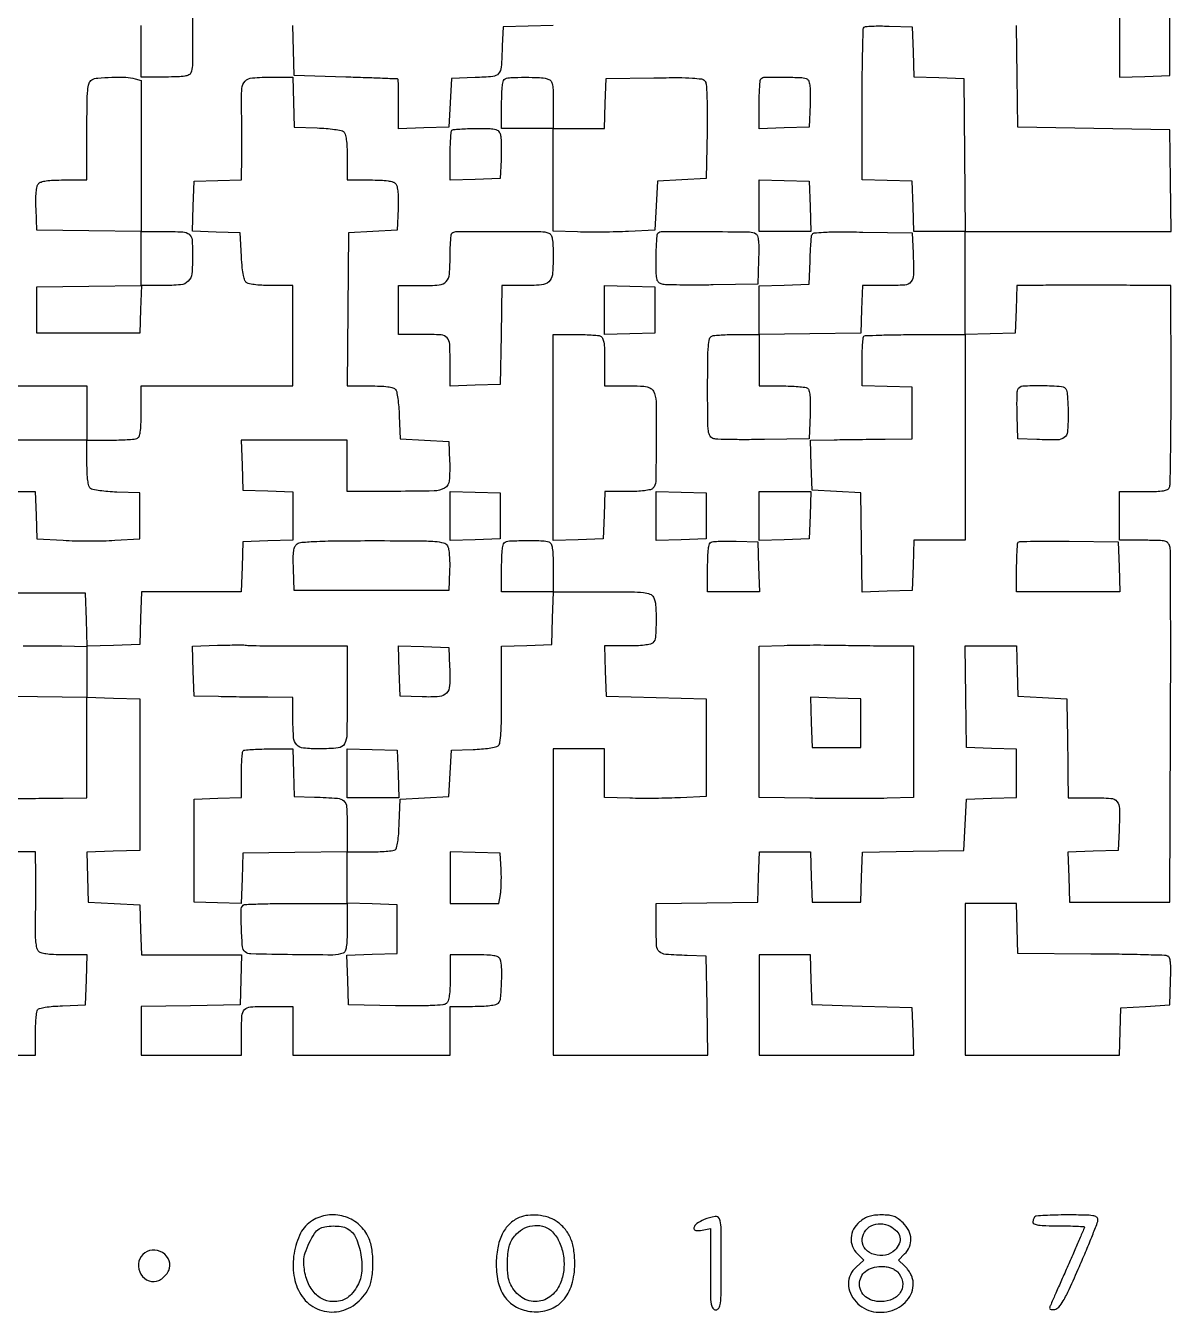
# Model space of a CAD drawing. Extents: x 156 to 936, y 95 to 969.
# Drawn here: x 513.4 to 936, y 95.1 to 569.9 of the extents above; entities that cross this region are included whole.
import ezdxf

# ---------------------------------------------------------------- set-up
doc = ezdxf.new("R2010")
doc.units = 0

msp = doc.modelspace()

# ---------------------------------------------------------------- linework, layer by layer
for points in [[(917, 570), (917, 550.924948), (926.25, 551.212474), (935.5, 551.5), (935.5, 570), (935.5, 588.5), (926.25, 588.787526), (917, 589.075052)], [(802.787526, 503.25), (803.075052, 494), (793.537526, 494), (784, 494), (784, 503.537526), (784, 513.075052), (793.25, 512.787526), (802.5, 512.5)], [(745.5, 465), (745.5, 456.5), (736.25, 456.212474), (727, 455.924948), (727, 465), (727, 474.075052), (736.25, 473.787526), (745.5, 473.5)], [(688.5, 389), (688.5, 380.5), (679.25, 380.212474), (670, 379.924948), (670, 389), (670, 398.075052), (679.25, 397.787526), (688.5, 397.5)], [(764.5, 389), (764.5, 380.5), (755.25, 380.212474), (746, 379.924948), (746, 389), (746, 398.075052), (755.25, 397.787526), (764.5, 397.5)], [(802.788933, 389.25), (802.5, 380.5), (793.25, 380.212474), (784, 379.924948), (784, 388.962474), (784, 398), (793.538933, 398), (803.077866, 398)], [(803.211971, 312.788029), (803.5, 303.5), (812.5, 303.5), (821.5, 303.5), (821.5, 312.5), (821.5, 321.5), (812.211971, 321.788029), (802.923942, 322.076058)], [(650.788933, 293.75), (651.077866, 285), (641.538933, 285), (632, 285), (632, 294.037526), (632, 303.075052), (641.25, 302.787526), (650.5, 302.5)], [(784, 208.5), (784, 190), (812.538933, 190), (841.077866, 190), (840.788933, 198.75), (840.5, 207.5), (822, 208), (803.5, 208.5), (803.212474, 217.75), (802.924948, 227), (793.462474, 227), (784, 227)]]:
    msp.add_lwpolyline(points, close=True)
for points in [[(574.878669, 584.762217, -0.001664), (574.929891, 570.006013, -0.001662), (574.882951, 555.2491, -0.090219), (574.366962, 552.513903, -0.202249), (573.641339, 551.758846, -0.062005), (572.090064, 551.30889, -0.032647), (569.468307, 551.063868, -0.006979), (564.893011, 551), (556, 551), (556, 570)], [(509, 284.643608, -0.000218), (513.272687, 284.706331, -0.000136), (518.279688, 284.776284, -0.000137), (523.215497, 284.842549, -0.000248), (527.25, 284.893608), (536, 285), (536, 303.536212), (536, 322.072424), (545.75, 321.786212), (555.5, 321.5), (555.5, 293.5), (555.5, 265.5), (545.712959, 265.213341), (535.925919, 264.926682), (536.212959, 255.713341), (536.5, 246.5), (546, 246), (555.5, 245.5), (555.787526, 236.25), (556.075052, 227), (574.575052, 227), (593.075052, 227), (592.787526, 217.75), (592.5, 208.5), (574.25, 208.227441), (556, 207.954883), (556, 198.977441), (556, 190), (574.5, 190), (593, 190), (593, 197.418213, -0.01257), (593.178205, 204.50542, -0.179949), (594.159562, 206.785965, -0.190034), (596.370658, 207.807402, -0.014293), (603.106989, 208), (612, 208), (612, 199), (612, 190), (641, 190), (670, 190), (670, 199), (670, 208), (678.3, 208, 0.011084), (681.828493, 208.07823, 0.020332), (684.693122, 208.322289, 0.021091), (686.860329, 208.689458, 0.144849), (687.8, 209.2, 0.177167), (688.629377, 210.986201, 0.011865), (688.974536, 216.705453, 0.01606), (688.999676, 222.379382, 0.084883), (688.393011, 225.418213, 0.192406), (687.653872, 226.217093, 0.06988), (686.154102, 226.688469, 0.034532), (683.571713, 226.937024, 0.00673), (678.893011, 227), (670, 227), (670, 218.622445, -0.009512), (669.925259, 214.694117, -0.026507), (669.674557, 211.948271, -0.036628), (669.259343, 210.067419, -0.14796), (668.618471, 209.098322, -0.151969), (667.323087, 208.56419, -0.010742), (663.372241, 208.295194, -0.01151), (657.824314, 208.16492, -0.00406), (649.868471, 208.225877), (632.5, 208.5), (632.212977, 217.711984), (631.925954, 226.923969), (641.212977, 227.211984), (650.5, 227.5), (650.5, 236.5), (650.5, 245.5), (641.25, 245.787526), (632, 246.075052), (632, 255.537526), (632, 265), (640.25, 265.015313, 0.008591), (643.498009, 265.077158, 0.011595), (646.431384, 265.251635, 0.008743), (648.855762, 265.495093, 0.112618), (649.707902, 265.798312, 0.195149), (650.24575, 266.552989, 0.020215), (650.673305, 268.737125, 0.020298), (651.008289, 271.707636, 0.009786), (651.207902, 275.532999), (651.5, 284.5), (660.5, 285), (669.5, 285.5), (670, 294), (670.5, 302.5), (678.452616, 302.795712, 0.011934), (681.592986, 302.987621, 0.0156), (684.450258, 303.320848, 0.013166), (686.789339, 303.731108, 0.123819), (687.702616, 304.168156, 0.188678), (688.359589, 305.356292, 0.015915), (688.71673, 308.904971, 0.013657), (688.939189, 314.305984, 0.003463), (689, 323.084919), (689, 340.924948), (698.25, 341.212474), (707.5, 341.5), (707.786212, 351.25), (708.072424, 361), (726.001028, 361, -0.002155), (736.960232, 360.952766, -0.023261), (741.384548, 360.708594, -0.064996), (743.720129, 360.158147, -0.181488), (744.964816, 359.065741, -0.107088), (745.817478, 356.078409, -0.018612), (745.979465, 350.178425, -0.015314), (745.740238, 344.259859, -0.180517), (744.8, 342.2, -0.145015), (743.858679, 341.688958, -0.021051), (741.684979, 341.321964, -0.020283), (738.809501, 341.078116, -0.01101), (735.262474, 341), (726.924948, 341), (727.212474, 331.75), (727.5, 322.5), (746, 322), (764.5, 321.5), (764.5, 303.5), (764.5, 285.5), (755, 285, -0.006705), (750.692462, 284.831176, -0.004022), (745.573437, 284.74047, -0.004027), (740.478127, 284.732216, -0.007), (736.25, 284.81862), (727, 285.13724), (727, 294.06862), (727, 303), (717.5, 303), (708, 303), (708, 246.5), (708, 190), (736.522559, 190), (765.045117, 190), (764.772559, 208.25), (764.5, 226.5), (757.5, 226.754332, -0.009063), (749.526075, 227.188877, -0.165247), (747.215181, 228.166181, -0.199221), (746.189786, 230.289619, -0.014145), (746, 236.996987), (746, 245.955869), (764.75, 246.227935), (783.5, 246.5), (783.787526, 255.75), (784.075052, 265), (793.5, 265), (802.924948, 265), (803.212474, 255.75), (803.5, 246.5), (812.5, 246.5), (821.5, 246.5), (821.787236, 255.728072), (822.074471, 264.956143), (840.787236, 265.228072), (859.5, 265.5), (860, 275), (860.5, 284.5), (869.75, 284.787526), (879, 285.075052), (879, 294), (879, 302.924948), (869.75, 303.212474), (860.5, 303.5), (860.227935, 322.25), (859.955869, 341), (869.440409, 341), (878.924948, 341), (879.212474, 331.75), (879.5, 322.5), (888.5, 322), (897.5, 321.5), (897.670976, 312, -0.000662), (897.742218, 307.72731, -0.000413), (897.814941, 302.720312, -0.000414), (897.878466, 297.784501, -0.000753), (897.920976, 293.75), (898, 285), (906.980948, 285, -0.017192), (913.752097, 284.767116, -0.20709), (916.017836, 283.595696, -0.171789), (916.939951, 281.02952, -0.011142), (916.798618, 272.988223), (916.5, 265.5), (907.212977, 265.211984), (897.925954, 264.923969), (898.212977, 255.711984), (898.5, 246.5), (917, 246.5), (935.5, 246.5), (935.773353, 311, 0.0008), (935.838997, 335.887072, 0.001267), (935.807077, 357.214063, 0.00027), (935.721383, 375.962205, 0.057926), (935.504301, 377.75, 0.122696), (934.850316, 379.003959, 0.154689), (933.732751, 379.672269, 0.053344), (931.549255, 379.947567, 0.004708), (925.980948, 380), (917, 380), (917, 389), (917, 398), (925.893011, 398, 0.006679), (930.59304, 398.06279, 0.034931), (933.167136, 398.312097, 0.071559), (934.656793, 398.788058, 0.190313), (935.398597, 399.596344, 0.087364), (935.646384, 400.870169, 0.000674), (935.820329, 411.417336, 0.002464), (935.944042, 423.527533, 0.001577), (935.974069, 437.596344), (935.936966, 474), (927.718483, 474.065134, 0.000921), (916.803724, 474.131523, 0.000877), (905.70641, 474.159114, 0.000915), (895.579367, 474.148006, 0.001977), (887.788933, 474.094396), (879.077866, 474), (878.788933, 465.25), (878.5, 456.5), (869.25, 456.212474), (860, 455.924948), (860, 474.962474), (860, 494), (898.022065, 494), (936.044131, 494), (935.772065, 512.75), (935.5, 531.5), (907.5, 532), (879.5, 532.5), (879.227935, 551.25), (878.955869, 570)], [(708, 570), (689.5, 569.5), (689.245668, 562.5, -0.009206), (688.81473, 554.633677, -0.159803), (687.850964, 552.289491, -0.195196), (685.746161, 551.198354, -0.014923), (679.240685, 550.788797), (670.5, 550.5), (670, 541.5), (669.5, 532.5), (660.25, 532.212474), (651, 531.924948), (651, 540.962474, 0.002589), (650.981986, 544.441182, 0.00418), (650.926563, 547.402219, 0.000887), (650.851772, 549.994022, 0.223672), (650.75, 550.194016, 0.15636), (650.521939, 550.277205, 0.000154), (644.992188, 550.49436, 0.001503), (638.802625, 550.716886, 0.000919), (631.5, 550.944016), (612.5, 551.5), (612.212474, 560.75), (611.924948, 570)], [(508, 437), (536, 437), (536, 427), (536, 417), (544.418213, 417, 0.006641), (547.757628, 417.044357, 0.008515), (550.828225, 417.178303, 0.006804), (553.386579, 417.368566, 0.069754), (554.418213, 417.606989, 0.196891), (555.222504, 418.364137, 0.067576), (555.691745, 419.926179, 0.033028), (555.938279, 422.632466, 0.006203), (556, 427.606989), (556, 437), (584, 437), (612, 437), (612, 455.5), (612, 474), (604.25, 474.015313, -0.011197), (601.172568, 474.090323, -0.014181), (598.335938, 474.303824, -0.012226), (595.992877, 474.605231, -0.102852), (595, 474.975975, -0.163338), (594.26927, 475.871102, -0.039565), (593.730792, 477.731653, -0.027446), (593.31272, 480.540551, -0.009013), (593, 484.710662), (592.5, 493.5), (583.712997, 493.789473), (574.925993, 494.078945), (575.212997, 503.289473), (575.5, 512.5), (584.25, 512.788933), (593, 513.077866), (593.122144, 521.788933, 0.00309), (593.15347, 525.784372, 0.001746), (593.144594, 530.628082, 0.001743), (593.101552, 535.513192, 0.002862), (593.027048, 539.647092, -0.018983), (593.127732, 546.728397, -0.183811), (594.319914, 549.428835, -0.180605), (597.016422, 550.679016, -0.01821), (604.212474, 550.969591), (611.924948, 551), (612.212474, 541.75), (612.5, 532.5), (620.950164, 532.206324, -0.011302), (624.281363, 532.015093, -0.014976), (627.299919, 531.682026, -0.012295), (629.772011, 531.271826, -0.126595), (630.700164, 530.833879, -0.156365), (631.287489, 529.913227, -0.030268), (631.679019, 527.952749, -0.024242), (631.92478, 525.171204, -0.009913), (632, 521.377555), (632, 513), (640.377555, 513, -0.009406), (644.342652, 512.9254, -0.027148), (647.078343, 512.673265, -0.03848), (648.939147, 512.251072, -0.145524), (649.921326, 511.594796, -0.126804), (650.405224, 510.568167, -0.023545), (650.701133, 508.485252, -0.021342), (650.842502, 505.735348, -0.01153), (650.793771, 502.344796), (650.5, 494.5), (641.5, 494), (632.5, 493.5), (632.234427, 465.25), (631.968853, 437), (640.361982, 437, -0.009885), (644.163753, 436.924829, -0.024215), (646.949644, 436.67915, -0.030241), (648.912573, 436.287693, -0.156449), (649.833879, 435.700164, -0.126595), (650.271826, 434.772011, -0.012295), (650.682026, 432.299919, -0.014976), (651.015093, 429.281363, -0.011302), (651.206324, 425.950164), (651.5, 417.5), (660.5, 417), (669.5, 416.5), (669.793496, 409.265532, -0.029381), (669.660885, 401.979467, -0.249937), (667.962547, 399.31097, -0.123578), (664.044971, 398.23407, -0.005588), (649.9854, 398.076923), (632, 398.076923), (632, 407.538462), (632, 417), (612.462474, 417), (592.924948, 417), (593.212474, 407.75), (593.5, 398.5), (602.75, 398.212474), (612, 397.924948), (612, 389), (612, 380.075052), (602.75, 379.787526), (593.5, 379.5), (593.212474, 370.25), (592.924948, 361), (574.498686, 361), (556.072424, 361), (555.786212, 351.25), (555.5, 341.5), (545.75, 341.213788), (536, 340.927576), (536, 331.465459), (536, 322.003343), (517.75, 322.251671), (499.5, 322.5)], [(508, 398), (516.922134, 398), (517.211067, 389.25), (517.5, 380.5), (527.268085, 380, 0.007925), (531.677833, 379.844307, 0.00486), (536.87867, 379.79375, 0.004872), (542.028549, 379.843928, 0.008655), (546.268085, 380), (555.5, 380.5), (555.5, 389), (555.5, 397.5), (547.049836, 397.793676, -0.011302), (543.718637, 397.984907, -0.014976), (540.700081, 398.317974, -0.012295), (538.227989, 398.728174, -0.126595), (537.299836, 399.166121, -0.156365), (536.712511, 400.086773, -0.030268), (536.320981, 402.047251, -0.024242), (536.07522, 404.828796, -0.009913), (536, 408.622445), (536, 417), (517.5, 417), (499, 417)], [(512.440417, 341.117289, -0.001345), (517.499906, 341.108453, -0.001345), (522.559358, 341.072398, -0.002292), (526.787206, 341.011515), (536.074412, 340.835194), (535.787206, 350.667597), (535.5, 360.5), (517.5, 360.5), (499.5, 360.5)], [(498, 190), (517, 190), (517.015313, 197.75, -0.009121), (517.07711, 200.806269, -0.012155), (517.251296, 203.57771, -0.009471), (517.494844, 205.866303, -0.110752), (517.797157, 206.706033, -0.192561), (518.533237, 207.236162, -0.02067), (520.63313, 207.666992, -0.020911), (523.460658, 208.005667, -0.010674), (527.031844, 208.206033), (535.5, 208.5), (535.787526, 217.75), (536.075052, 227), (527.659971, 227, -0.009135), (523.60066, 227.074169, -0.028375), (520.875839, 227.329063, -0.042244), (519.047798, 227.765672, -0.140714), (518.037911, 228.45432, -0.126387), (517.52022, 229.550314, -0.022534), (517.190654, 231.810691, -0.020111), (517.009795, 234.846517, -0.009979), (517.012373, 238.70432, 0.002487), (517.075001, 242.705243, 0.001465), (517.112049, 247.486581, 0.001466), (517.121062, 252.263588, 0.002508), (517.096907, 256.25), (517, 265), (507.963788, 265)]]:
    msp.add_lwpolyline(points, format="xyb")
for points in [[(840.787036, 560.287036), (841.074071, 551.074071), (850.287036, 550.787036), (859.5, 550.5), (859.765573, 522.25), (860.031147, 494), (850.553099, 494), (841.075052, 494), (840.787526, 503.25), (840.5, 512.5), (831.25, 512.787526), (822, 513.075052), (822, 540.870859, -0.002365), (822.050651, 551.577276, -0.003797), (822.206402, 560.70805, -0.000818), (822.416667, 568.705276, -0.191666), (822.702644, 569.369311, -0.179987), (823.290922, 569.638564, -0.007016), (825.709672, 569.781547, -0.011703), (828.626528, 569.84459, -0.007913), (831.952644, 569.785977), (840.5, 569.5)], [(553.75, 550.369714), (556, 549.766737), (556, 521.883369), (556, 494), (563.918213, 494, -0.010726), (571.321647, 493.841162, -0.161669), (573.697051, 492.937637, -0.205585), (574.776255, 490.870965, -0.018934), (575, 484.96444, -0.023894), (574.686864, 478.415575, -0.174987), (573.365792, 475.624127, -0.173797), (570.56117, 474.310105, -0.023502), (563.967504, 474), (556.077866, 474), (555.788933, 465.25), (555.5, 456.5), (536.5, 456.5), (517.5, 456.5), (517.5, 465), (517.5, 473.5), (536.75, 473.771593), (556, 474.043186), (556, 484), (556, 493.956814), (536.75, 494.228407), (517.5, 494.5), (517.206229, 502.344796, -0.01153), (517.157498, 505.735348, -0.021342), (517.298867, 508.485252, -0.023545), (517.594776, 510.568167, -0.126804), (518.078674, 511.594796, -0.145524), (519.060853, 512.251072, -0.03848), (520.921657, 512.673265, -0.027148), (523.657348, 512.9254, -0.009406), (527.622445, 513), (536, 513), (536, 530.95031, -0.002406), (536.050413, 541.425492, -0.020595), (536.288569, 546.108754, -0.04827), (536.778805, 548.679202, -0.191921), (537.75, 549.919901, -0.111067), (540.009631, 550.634231, -0.014214), (545.123505, 550.923637, -0.017194), (550.330198, 550.890942, -0.05535)], [(705.75, 550.369714, -0.119916), (707.002112, 549.684822, -0.150802), (707.66971, 548.551213, -0.0534), (707.946567, 546.368743, -0.00487), (708, 540.883369), (708, 532), (717.462474, 532), (726.924948, 532), (727.212474, 541.25), (727.5, 550.5), (745.153886, 550.718274, -0.003243), (754.166598, 550.771255, -0.014899), (759.390018, 550.612403, -0.020348), (762.691329, 550.278207, -0.186233), (763.928008, 549.586745, -0.153398), (764.44307, 548.327644, -0.009677), (764.704269, 544.28528, -0.011087), (764.832704, 538.70174, -0.004152), (764.774123, 530.868471), (764.5, 513.5), (755.5, 513), (746.5, 512.5), (746, 503.5), (745.5, 494.5), (735.767377, 494, -0.006439), (731.386267, 493.831458, -0.004007), (726.244858, 493.74116, -0.004019), (721.171344, 493.733499, -0.007263), (717.017377, 493.820969), (708, 494.141938), (708, 513.070969), (708, 532), (698.5, 532), (689, 532), (689, 540.916667, -0.008266), (689.067874, 545.021966, -0.024717), (689.299188, 547.819848, -0.032039), (689.668333, 549.679382, -0.236055), (690.25, 550.337719, -0.087095), (692.382488, 550.791743, -0.00849), (697.673092, 550.89251, -0.010225), (702.937747, 550.795709, -0.055809)], [(801.793098, 550.149034, -0.187221), (802.389362, 549.340297, -0.039341), (802.721251, 547.5815, -0.027159), (802.864234, 544.914541, -0.008519), (802.793098, 540.914347), (802.5, 532.5), (793.25, 532.212474), (784, 531.924948), (784, 540.795808, -0.007009), (784.048332, 544.243385, -0.010438), (784.195833, 547.256685, -0.00583), (784.400781, 549.767459, -0.174822), (784.666667, 550.333333, -0.195602), (786.1522, 550.959784, -0.005877), (793.007864, 550.966593, -0.007493), (799.73212, 550.793423, -0.131906)], [(688.53186, 529.729083, -0.045288), (688.735265, 528.430652, -0.00895), (688.846004, 526.075142, -0.009416), (688.874264, 523.317546, -0.008627), (688.800912, 520.479083), (688.5, 513.5), (679.25, 513.212474), (670, 512.924948), (670, 521.795808, -0.007009), (670.048332, 525.243385, -0.010438), (670.195833, 528.256685, -0.00583), (670.400781, 530.767459, -0.174822), (670.666667, 531.333333, -0.173043), (671.226591, 531.598788, -0.00648), (673.57982, 531.804167, -0.011049), (676.413417, 531.951642, -0.007476), (679.647615, 532, -0.005348), (684.764113, 531.945275, -0.057278), (686.818035, 531.664578, -0.156921), (687.887372, 530.991836, -0.113491)], [(706.418213, 493.393011, -0.187357), (707.210871, 492.673841, -0.072351), (707.684529, 491.240199, -0.036286), (707.935508, 488.790701, -0.007391), (708, 484.428195, -0.022822), (707.707056, 478.013388, -0.186915), (706.427771, 475.436728, -0.168803), (703.674686, 474.253408, -0.017874), (696.5883, 474), (689.045117, 474), (688.772559, 455.75), (688.5, 437.5), (679.25, 437.212474), (670, 436.924948), (670, 444.880687, 0.01133), (669.829774, 452.392119, 0.174856), (668.858669, 454.744352, 0.19591), (666.651936, 455.799825, 0.014805), (659.893011, 456), (651, 456), (651, 465), (651, 474), (659.464816, 474, 0.0221), (665.954658, 474.286992, 0.184707), (668.548916, 475.551964, 0.171182), (669.742426, 478.277532, 0.018418), (670, 485.267592, -0.008394), (670.048407, 488.150931, -0.012224), (670.195833, 490.689022, -0.007797), (670.402007, 492.784784, -0.169532), (670.666667, 493.333333, -0.19747), (672.092554, 493.928599, -0.000971), (688.045529, 493.98621, -0.001835), (703.429984, 493.95544, -0.09043)], [(782.791346, 493.150117, -0.190691), (783.391596, 492.324421, -0.03736), (783.721257, 490.481964, -0.025891), (783.863419, 487.674656, -0.007874), (783.791346, 483.41543), (783.5, 474.5), (767, 474.252689, -0.003089), (760.515654, 474.195558, -0.004245), (754.685937, 474.229707, -0.002751), (749.795503, 474.326801, -0.0501), (748.25, 474.521741, -0.121852), (746.996925, 475.155264, -0.157167), (746.328463, 476.249462, -0.054389), (746.052635, 478.393374, -0.004821), (746, 483.852385, -0.007054), (746.048334, 487.278272, -0.010497), (746.195833, 490.273305, -0.005892), (746.400823, 492.768035, -0.174651), (746.666667, 493.333333, -0.198935), (748.301649, 494.01048, -0.001246), (764.513438, 493.968651, -0.001643), (780.483033, 493.835167, -0.139316)], [(840.798618, 486.011777, -0.011124), (840.940181, 477.974021, -0.171307), (840.020484, 475.406433, -0.207438), (837.759628, 474.233869, -0.017345), (831.019881, 474), (822.077866, 474), (821.788933, 465.25), (821.5, 456.5), (802.75, 456.227935), (784, 455.955869), (784, 446.477935), (784, 437), (792.25, 436.984687, -0.009158), (795.503986, 436.919039, -0.01219), (798.455895, 436.733216, -0.009524), (800.89348, 436.473134, -0.110447), (801.791346, 436.150117, -0.190691), (802.391596, 435.324421, -0.03736), (802.721257, 433.481964, -0.025891), (802.863419, 430.674656, -0.007874), (802.791346, 426.41543), (802.5, 417.5), (786, 417.214485, -0.003332), (779.515656, 417.145502, -0.004581), (773.685937, 417.175744, -0.002978), (768.797256, 417.275019, -0.053901), (767.25, 417.483537, -0.1965), (765.946424, 418.43342, -0.109109), (765.28816, 420.32025, -0.027947), (765.039721, 424.294273, -0.001639), (765, 436.412063, -0.002475), (765.051084, 446.731132, -0.018313), (765.279781, 451.643464, -0.036318), (765.711601, 454.393564, -0.24897), (766.581787, 455.393011, -0.06844), (767.599719, 455.631074, -0.007317), (770.0249, 455.821697, -0.008902), (772.933927, 455.955615, -0.00705), (776.081787, 456), (784, 456), (784, 464.962474), (784, 473.924948), (793.25, 474.212474), (802.5, 474.5), (802.768614, 483, -0.00455), (802.904943, 486.348511, -0.006124), (803.093063, 489.376965, -0.004306), (803.303143, 491.905363, -0.063691), (803.49592, 492.772646, -0.284084), (804.321582, 493.428507, -0.016092), (807.713153, 493.719254, -0.014023), (813.034772, 493.853875, -0.003042), (822.227305, 493.772646), (840.5, 493.5)], [(725.418213, 455.393011, -0.192406), (726.217093, 454.653872, -0.06988), (726.688469, 453.154102, -0.034532), (726.937024, 450.571713, -0.00673), (727, 445.893011), (727, 437), (735.464816, 437, -0.006724), (740.241493, 436.935765, -0.043519), (742.632503, 436.6623, -0.095437), (744.034129, 436.084258, -0.125133), (744.964816, 435.065741, -0.119845), (745.953708, 431.23839, -0.004722), (746.024461, 416.647699, -0.003366), (745.854952, 401.683223, -0.194223), (744.8, 399.2, -0.144676), (743.86205, 398.68998, -0.021133), (741.701574, 398.32263, -0.020382), (738.8482, 398.078348, -0.011162), (735.338933, 398), (727.077866, 398), (726.788933, 389.25), (726.5, 380.5), (717.25, 380.212474), (708, 379.924948), (708, 417.962474), (708, 456), (715.918213, 456, -0.00705), (719.066073, 455.955615, -0.008902), (721.9751, 455.821697, -0.007317), (724.400281, 455.631074, -0.06844)], [(860, 417.965389), (860, 380), (850.537526, 380), (841.075052, 380), (840.787526, 370.75), (840.5, 361.5), (831.272703, 361.212775), (822.045405, 360.925549), (821.772703, 379.212775), (821.5, 397.5), (812.5, 398), (803.5, 398.5), (803.212474, 407.75), (802.924948, 417), (811.712474, 417.128301, -0.000211), (815.79526, 417.186185, -0.000112), (820.856164, 417.254662, -0.000111), (826.032058, 417.322383, -0.000173), (830.5, 417.378301), (840.5, 417.5), (840.5, 427), (840.5, 436.5), (831.25, 436.787526), (822, 437.075052), (822, 445.870859, -0.006643), (822.045388, 449.286842, -0.009951), (822.183983, 452.266881, -0.005333), (822.376198, 454.7569, -0.176214), (822.626325, 455.292992, -0.188796), (823.207129, 455.546947, -0.001437), (828.465934, 455.737017, -0.005048), (834.537988, 455.877653, -0.003187), (841.626325, 455.925047), (860, 455.930777)], [(897.393011, 435.418213, -0.068387), (897.63106, 434.400823, -0.007337), (897.821697, 431.980697, -0.008918), (897.955613, 429.077827, -0.007066), (898, 425.937265, -0.021864), (897.742559, 420.052759, -0.211695), (896.562553, 417.916553, -0.162596), (894.01089, 417.052442, -0.011811), (886.479083, 417.199088), (879.5, 417.5), (879.206869, 425.916411, -0.006125), (879.131923, 429.23728, -0.008183), (879.150171, 432.252242, -0.006003), (879.236697, 434.764851, -0.080166), (879.425484, 435.666411, -0.295761), (881.228103, 436.97869, -0.016989), (888.406031, 437.123424, -0.017089), (895.577768, 436.779005, -0.288157)], [(669.043167, 377.919342, -0.087147), (669.431798, 376.736884, -0.015545), (669.694154, 374.416743, -0.016383), (669.82927, 371.647209, -0.014134), (669.793496, 368.734468), (669.5, 361.5), (641, 361.5), (612.5, 361.5), (612.203802, 369.479635, -0.008023), (612.114387, 373.72554, -0.038118), (612.287113, 376.147701, -0.072024), (612.742463, 377.667007, -0.126782), (613.568862, 378.674011, -0.140511), (615.22316, 379.281965, -0.00751), (620.868331, 379.609561, -0.008402), (629.01802, 379.82268, -0.002425), (641.61473, 379.87925, -0.001283), (658.183641, 379.830759, -0.016462), (664.380719, 379.59259, -0.045958), (667.589786, 379.064221, -0.209059)], [(706.418213, 379.393011, -0.192406), (707.217093, 378.653872, -0.06988), (707.688469, 377.154102, -0.034532), (707.937024, 374.571713, -0.00673), (708, 369.893011), (708, 361), (698.5, 361), (689, 361), (689, 369.916667, -0.008266), (689.067874, 374.021966, -0.024717), (689.299188, 376.819848, -0.032039), (689.668333, 378.679382, -0.236055), (690.25, 379.337719, -0.087965), (692.448695, 379.801874, -0.007288), (698.311475, 379.907393, -0.007415), (704.167873, 379.84057, -0.085248)], [(783.787526, 370.25), (784.075052, 361), (774.537526, 361), (765, 361), (765, 369.916667, -0.008303), (765.068099, 374.017187, -0.024614), (765.299725, 376.820826, -0.031738), (765.669018, 378.689569, -0.232986), (766.25, 379.356866, -0.08407), (767.100026, 379.554893, -0.00628), (769.482813, 379.670739, -0.008556), (772.344709, 379.724863, -0.006392), (775.5, 379.690199), (783.5, 379.5)], [(916.787526, 370.25), (917.075052, 361), (898.037526, 361), (879, 361), (879, 369.833333, -0.006573), (879.045097, 373.263427, -0.009858), (879.182819, 376.254694, -0.005239), (879.373755, 378.755478, -0.176478), (879.622364, 379.289031, -0.191615), (880.199301, 379.537565, -0.001475), (885.386902, 379.668152, -0.005144), (891.37862, 379.739636, -0.003247), (898.372364, 379.705698), (916.5, 379.5)], [(614.081787, 341), (632, 341), (632, 322.616631, -0.003907), (631.888651, 308.366741, -0.117736), (631.008032, 304.918251, -0.252182), (628.702777, 303.366998, -0.023982), (621.684259, 303.013655, -0.02558), (615.876319, 303.297316, -0.183742), (613.410133, 304.529588, -0.167168), (612.259874, 307.156598, -0.020362), (612, 313.535184), (612, 322), (602.75, 322.051866, -0.001265), (598.556383, 322.08599, -0.000758), (593.573438, 322.146698, -0.000758), (588.614249, 322.222157, -0.00132), (584.5, 322.301866), (575.5, 322.5), (575.212977, 331.711984), (574.925954, 340.923969), (584.212977, 341.245357, -0.003281), (587.867373, 341.347818, -0.004472), (591.16315, 341.389097, -0.002984), (593.925968, 341.382502, -0.050366), (594.831787, 341.283373, 0.047857), (595.826967, 341.16942, 0.000912), (601.035837, 341.083241, 0.002206), (607.118858, 341.020532, 0.001474)], [(669.793496, 333.265532, -0.020426), (669.791428, 326.366406, -0.176584), (668.639144, 323.568826, -0.193533), (666.014678, 322.306941, -0.025297), (659.693659, 322.210468), (651.5, 322.5), (651.211971, 331.788029), (650.923942, 341.076058), (660.211971, 340.788029), (669.5, 340.5)], [(831.75, 341.063793), (841, 341), (841, 313.036212), (841, 285.072424), (831.25, 284.786212, -0.005573), (826.247186, 284.695144, -0.001813), (818.85625, 284.669796, -0.001807), (810.643566, 284.70109, -0.002035), (802.75, 284.791817), (784, 285.083634), (784, 313.004291), (784, 340.924948), (793.25, 341.212474, -0.004156), (797.51219, 341.309506, -0.002297), (802.720312, 341.360841, -0.002289), (807.999661, 341.364454, -0.003681), (812.5, 341.313793, 0.000868), (817.000323, 341.237811, 0.00054), (822.279688, 341.163546, 0.000542), (827.487862, 341.101549, 0.000981)], [(612.211067, 294.25), (612.5, 285.5), (620, 285.24697, -0.00864), (628.396618, 284.818338, -0.167019), (630.764501, 283.819259, -0.199542), (631.812001, 281.632015, -0.013182), (632, 274.502541), (632, 265.043186), (612.75, 264.771593), (593.5, 264.5), (593.211966, 255.211622), (592.923933, 245.923244), (584.211966, 246.211622), (575.5, 246.5), (575.5, 265.5), (575.5, 284.5), (584.25, 284.788933), (593, 285.077866), (593, 293.372266, -0.007493), (593.048359, 296.598842, -0.011072), (593.195833, 299.42602, -0.006505), (593.401228, 301.773634, -0.172975), (593.666667, 302.333333, -0.174591), (594.231761, 302.599162, -0.005914), (596.720855, 302.804167, -0.010518), (599.709469, 302.951665, -0.00707), (603.127734, 303), (611.922134, 303)], [(670, 255.537526), (670, 246), (678.954687, 246), (687.909374, 246), (688.515505, 249.25, 0.028289), (688.728227, 250.905147, 0.009836), (688.852282, 253.307812, 0.009734), (688.885353, 255.964524, 0.011185), (688.810818, 258.5), (688.5, 264.5), (679.25, 264.787526), (670, 265.075052)], [(632, 237.106989, -0.007045), (631.935905, 232.558455, -0.032172), (631.691766, 229.926741, -0.060044), (631.247133, 228.361458, -0.204708), (630.50297, 227.639513, -0.092096), (626.7287, 226.942049, -0.00326), (611.868038, 227.052926, -0.002039), (596.507067, 227.330355, -0.169235), (594.324871, 228.145344, -0.2023), (593.386557, 229.952708, -0.010343), (592.989101, 236.685902, -0.010455), (592.872063, 243.424563, -0.197992), (593.666667, 245.333333, -0.188448), (594.283135, 245.603376, -0.001542), (599.669792, 245.804167, -0.005233), (605.899296, 245.951884, -0.00331), (613.166667, 246), (632, 246)], [(860, 218), (860, 190), (888.461067, 190), (916.922134, 190), (917.211067, 198.75), (917.5, 207.5), (926.5, 208), (935.5, 208.5), (935.789171, 217.266353, 0.006923), (935.874706, 221.737252, 0.031587), (935.724384, 224.331896, 0.05872), (935.34855, 225.878878, 0.215432), (934.656668, 226.578255, 0.084391), (933.538411, 226.802637, 0.000928), (925.760283, 227.018802, 0.00287), (916.767815, 227.200363, 0.001862), (906.367496, 227.311901), (879.5, 227.5), (879.212474, 236.75), (878.924948, 246), (869.462474, 246), (860, 246)], [(619.181971, 128.96959, 0.138767), (614.814764, 124.258318, 0.079167), (612.401433, 116.820239, 0.075571), (612.361403, 108.616228, 0.102254), (614.895595, 101.66893, 0.132866), (620.172253, 96.723189, 0.137643), (627.14943, 95.197455, 0.131006), (634.165761, 97.513327, 0.115295), (639.5, 103.10453, 0.089944), (641.01082, 107.206444, 0.041987), (641.519302, 112.868029, 0.041741), (641.067401, 118.66578, 0.07356), (639.613683, 123.234237, 0.109753), (636.00319, 127.758287, 0.101582), (630.719202, 130.483284, 0.100595), (624.744252, 130.921137, 0.105424)], [(695.5, 130.045972, 0.097971), (691.867771, 127.627034, 0.083377), (689.181952, 123.877538, 0.070072), (687.543114, 118.853343, 0.043939), (687.001554, 112.6849, 0.060493), (687.848421, 105.725371, 0.101866), (690.370972, 100.435379, 0.114546), (694.525541, 96.973455, 0.091527), (700.135764, 95.335487, 0.109106), (706.531938, 96.079696, 0.127286), (711.614084, 99.455999, 0.11177), (714.861825, 105.281659, 0.071036), (715.981996, 113, 0.037954), (715.589727, 118.321572, 0.065807), (714.362952, 122.573767, 0.075077), (712.22174, 125.972609, 0.067551), (709.102117, 128.730067, 0.0729), (706.123342, 130.144853, 0.050399), (702.45822, 130.876965, 0.050334), (698.714318, 130.861459, 0.071992)], [(763.75, 129.267125, 0.048904), (760.98095, 127.800591, 0.201885), (759.952498, 126.256542, 0.427011), (760.640291, 125.288972, 0.08598), (763, 125.35), (766, 125.95), (766, 110.975, 0.002226), (766.042092, 101.522498, 0.030976), (766.283389, 98.121875, 0.119775), (766.882503, 96.582632, 0.245034), (768, 96, 0.267644), (769.131287, 96.652291, 0.103099), (769.721429, 98.4375, 0.026629), (769.959338, 102.362042, 0.001825), (770, 113.5, 0.002775), (769.927747, 126.518326, 0.09183), (769.325901, 129.577615, 0.361326), (767.716261, 130.456849, 0.048993)], [(821.076725, 128.411106, 0.091333), (818.85625, 125.715939, 0.110452), (817.930676, 122.57947, 0.113434), (818.438468, 119.411915, 0.100471), (820.286383, 116.622708), (822.572766, 114.336325), (819.786383, 111.783336, 0.095923), (817.664759, 108.920777, 0.112558), (816.921197, 105.632556, 0.105764), (817.664448, 102.188174, 0.076635), (819.809391, 98.887299, 0.167862), (826.235854, 95.301354, 0.143039), (833.989124, 96.140493, 0.157575), (839.572104, 100.886485, 0.2026), (840.594657, 107.478878, 0.048376), (840.16537, 108.682562, 0.028816), (839.439546, 110.021103, 0.02865), (838.553871, 111.283534, 0.043545), (837.635023, 112.257876), (835.368041, 114.277132), (837.68402, 116.593111, 0.096033), (839.470024, 119.238078, 0.114308), (839.992598, 122.196926, 0.107217), (839.164951, 125.229465, 0.076486), (837.076923, 128.076923, 0.034035), (835.327141, 129.603432, 0.074105), (833.768494, 130.457704, 0.065949), (831.91449, 130.875654, 0.022508), (829.153648, 131, 0.024142), (826.51817, 130.872673, 0.053459), (824.549654, 130.46673, 0.059736), (822.849856, 129.688169, 0.037684)], [(885.666667, 130.333333, 0.077955), (885.410903, 129.982401, 0.038133), (885.195833, 129.470833, 0.036641), (885.049145, 128.892744, 0.043841), (885, 128.333333, 0.314994), (885.4583, 127.67804, 0.052733), (887.03125, 127.285088, 0.028603), (889.770602, 127.059265, 0.006265), (894.5, 127, -0.004842), (898.142692, 126.964722, -0.008062), (901.209375, 126.855835, -0.002592), (903.813393, 126.707774, -0.396174), (904, 126.509227, -0.100796), (903.924468, 126.138355, -0.000385), (902.213592, 122.120845, -0.001968), (900.249881, 117.569152, -0.001234), (897.91861, 112.259227, 0.000181), (895.547902, 106.89021, 0.000263), (893.459315, 102.148736, 0.000131), (891.688276, 98.119565, 0.004473), (891.277854, 97.162004, 0.112), (891.17696, 96.584321, 0.256996), (891.401674, 96.220473, 0.135663), (891.993325, 96.072705, 0.029811), (893.04718, 96.162004, 0.180738), (894.565044, 96.994674, 0.047331), (896.198683, 99.298348, 0.023557), (898.381552, 103.541446, 0.003831), (902.162719, 112, 0.003733), (904.764936, 118.06589, 0.005419), (906.963337, 123.460938, 0.002873), (908.744078, 128.047233, 0.087775), (908.974783, 129.25, 0.254201), (908.484156, 130.184524, 0.109422), (907.130404, 130.711953, 0.034711), (904.294804, 130.951117, 0.003687), (897.666667, 131, 0.005493), (893.274984, 130.951754, 0.008382), (889.466667, 130.804167, 0.003852), (886.252628, 130.600759, 0.180547)], [(632.055391, 125.970356, -0.166941), (635.231893, 122.550816, -0.065158), (637.08549, 116.284583, -0.063569), (637.293303, 109.474502, -0.120733), (635.491806, 104.328838, -0.033015), (633.522257, 101.700426, -0.079979), (631.675451, 100.138241, -0.087781), (629.542701, 99.317477, -0.046001), (626.704545, 99.031803, -0.135044), (622.533622, 100.141738, -0.106056), (619.063995, 103.308991, -0.089563), (616.779873, 108.148771, -0.067316), (616.027539, 114, -0.077243), (616.507825, 116.962311, -0.031987), (618.012946, 120.743099, -0.030623), (619.916482, 124.194257, -0.120323), (621.655078, 125.86678, -0.08851), (623.818967, 126.656601, -0.040887), (626.812643, 126.931855, -0.040872), (629.825346, 126.715355, -0.084692)], [(707.759074, 124.75, -0.085002), (710.368258, 120.794845, -0.0666), (711.793891, 115.84745, -0.06477), (711.890153, 110.557266, -0.071274), (710.605633, 105.598574, -0.136548), (706.802171, 100.770011, -0.164414), (701.321063, 99.036776, -0.161085), (695.82786, 100.974165, -0.130637), (692.015001, 105.963785, -0.05281), (691.536009, 107.585614, -0.022749), (691.229554, 109.822322, -0.021215), (691.106362, 112.373544, -0.019511), (691.193525, 114.998696, -0.017974), (691.54529, 118.238524, -0.052046), (692.09845, 120.42224, -0.063892), (693.015679, 122.185354, -0.039187), (694.500975, 124.001017, -0.094023), (697.603499, 126.212748, -0.094124), (701.299328, 127.133366, -0.099561), (704.903375, 126.617994, -0.119955)], [(832.315741, 126.850296, -0.079448), (834.786582, 124.998813, -0.146306), (835.933596, 122.788098, -0.153923), (835.651024, 120.392089, -0.090888), (834, 118, -0.147587), (830.630442, 116.192581, -0.120655), (826.526842, 116.36038, -0.132962), (823.244847, 118.35183, -0.192588), (822, 121.463858, -0.136571), (822.902515, 124.706417, -0.137521), (825.34877, 127.006184, -0.129036), (828.768889, 127.787389, -0.11359)], [(556.571429, 116.428571, 0.178579), (554.971415, 112.957851, 0.16052), (555.915411, 109.096837, 0.169265), (558.911233, 106.687436, 0.194785), (562.555692, 106.843421, 0.054415), (563.58538, 107.455409, 0.035121), (564.63388, 108.36612, 0.035121), (565.544591, 109.41462, 0.054415), (566.156579, 110.444308, 0.194785), (566.312564, 114.088767, 0.169265), (563.903163, 117.084589, 0.16052), (560.042149, 118.028585, 0.178579)], [(835, 110, -0.147277), (836.886998, 106.48721, -0.176768), (836.331639, 102.798285, -0.156232), (833.409729, 100.01284, -0.113366), (829, 99, -0.072678), (825.812015, 99.465854, -0.098344), (823.244029, 100.823273, -0.110347), (821.589601, 102.917218, -0.112691), (821, 105.5, -0.112691), (821.589601, 108.082782, -0.110347), (823.244029, 110.176727, -0.098344), (825.812015, 111.534146, -0.072678), (829, 112, -0.033154), (830.875501, 111.875501, -0.047331), (832.5, 111.5, -0.053099), (833.873608, 110.873608, -0.062946)]]:
    msp.add_lwpolyline(points, format="xyb", close=True)

doc.saveas('drawing.dxf')
